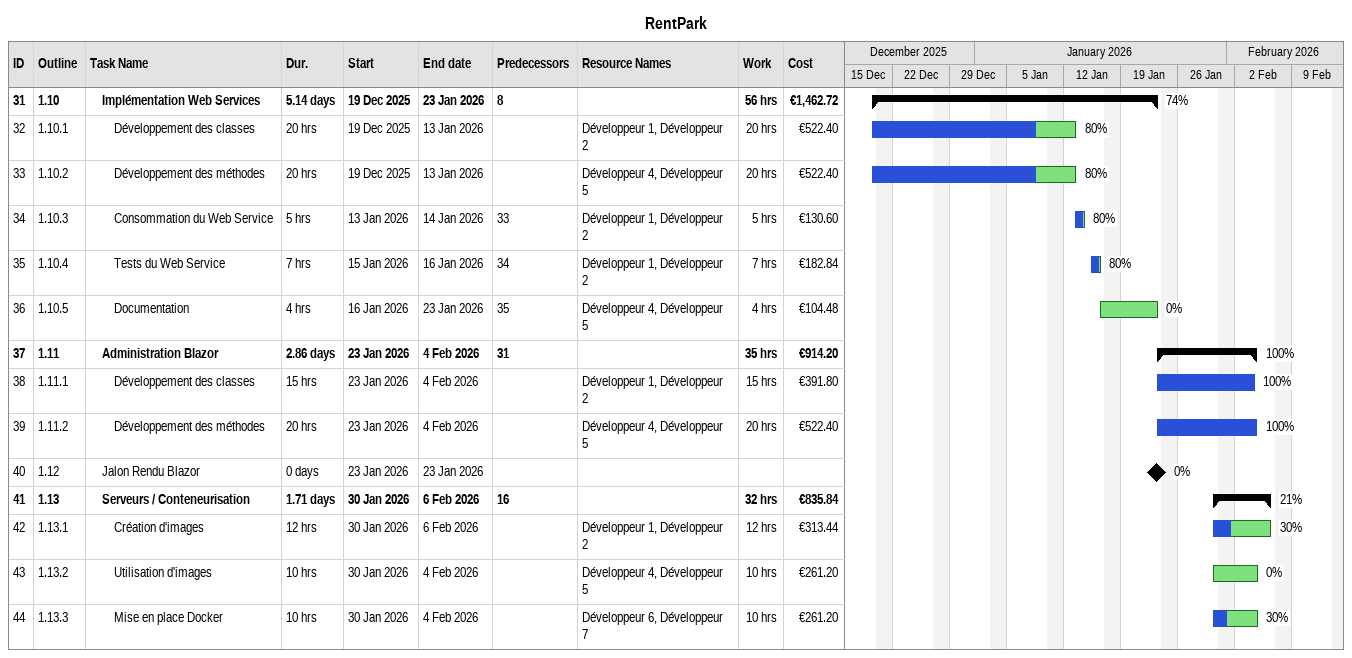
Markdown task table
RentPark

| ID | WBS | Task | Duration | Start | Finish | Predecessors | Resources | % complete | Work (h) | Cost (€) |
|---|---|---|---|---|---|---|---|---|---|---|
| 31 | 1.10 | **Implémentation Web Services** | 5.14d | 2025-12-19 | 2026-01-23 | 8 |  | 74 | 56 | 1462.72 |
| 32 | 1.10.1 | Développement des classes | 20h | 2025-12-19 | 2026-01-13 |  | Développeur 1, Développeur 2 | 80 | 20 | 522.40 |
| 33 | 1.10.2 | Développement des méthodes | 20h | 2025-12-19 | 2026-01-13 |  | Développeur 4, Développeur 5 | 80 | 20 | 522.40 |
| 34 | 1.10.3 | Consommation du Web Service | 5h | 2026-01-13 | 2026-01-14 | 33 | Développeur 1, Développeur 2 | 80 | 5 | 130.60 |
| 35 | 1.10.4 | Tests du Web Service | 7h | 2026-01-15 | 2026-01-16 | 34 | Développeur 1, Développeur 2 | 80 | 7 | 182.84 |
| 36 | 1.10.5 | Documentation | 4h | 2026-01-16 | 2026-01-23 | 35 | Développeur 4, Développeur 5 | 0 | 4 | 104.48 |
| 37 | 1.11 | **Administration Blazor** | 2.86d | 2026-01-23 | 2026-02-04 | 31 |  | 100 | 35 | 914.20 |
| 38 | 1.11.1 | Développement des classes | 15h | 2026-01-23 | 2026-02-04 |  | Développeur 1, Développeur 2 | 100 | 15 | 391.80 |
| 39 | 1.11.2 | Développement des méthodes | 20h | 2026-01-23 | 2026-02-04 |  | Développeur 4, Développeur 5 | 100 | 20 | 522.40 |
| 40 | 1.12 | Jalon Rendu Blazor | 0d | 2026-01-23 | 2026-01-23 |  |  | 0 |  |  |
| 41 | 1.13 | **Serveurs / Conteneurisation** | 1.71d | 2026-01-30 | 2026-02-06 | 16 |  | 21 | 32 | 835.84 |
| 42 | 1.13.1 | Création d'images | 12h | 2026-01-30 | 2026-02-06 |  | Développeur 1, Développeur 2 | 30 | 12 | 313.44 |
| 43 | 1.13.2 | Utilisation d'images | 10h | 2026-01-30 | 2026-02-04 |  | Développeur 4, Développeur 5 | 0 | 10 | 261.20 |
| 44 | 1.13.3 | Mise en place Docker | 10h | 2026-01-30 | 2026-02-04 |  | Développeur 6, Développeur 7 | 30 | 10 | 261.20 |
